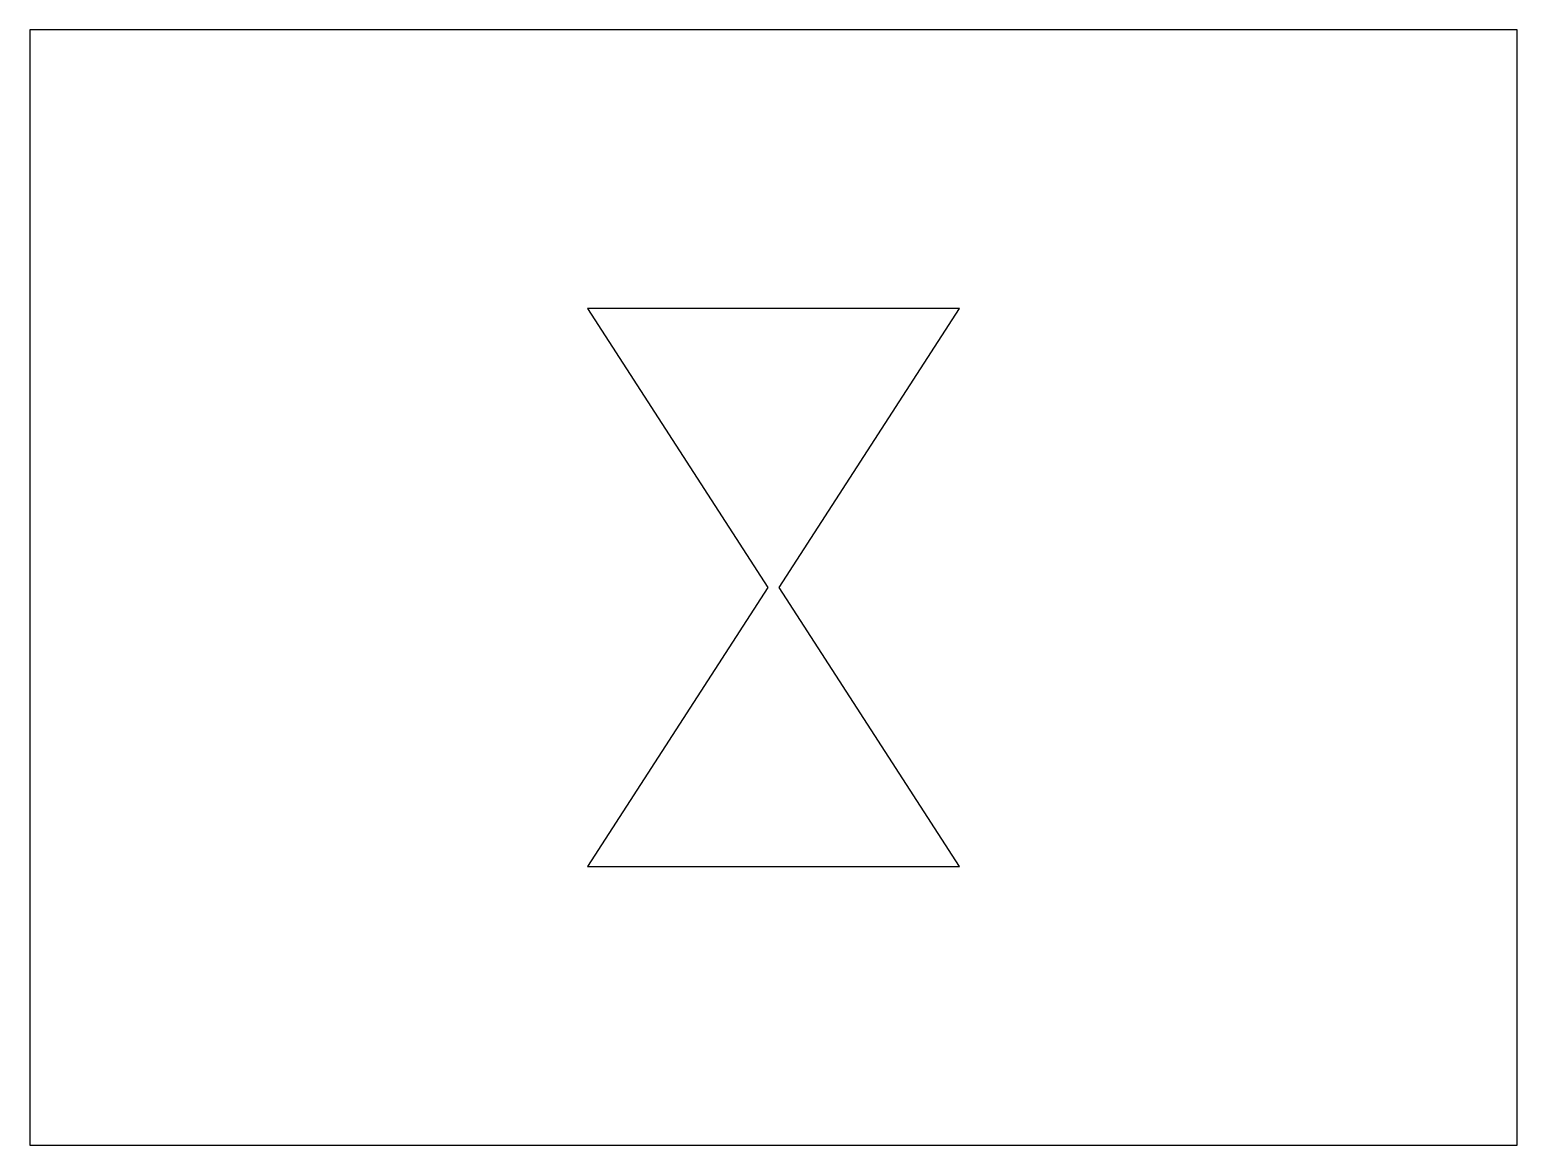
# Model space of a CAD drawing. Header units: millimetres. Extents: x 0 to 80, y 0 to 60.
import ezdxf

# ---------------------------------------------------------------- set-up
doc = ezdxf.new("R2010")
doc.units = ezdxf.units.MM
doc.layers.get('0').update_dxf_attribs({"linetype": 'CONTINUOUS'})

msp = doc.modelspace()

# ---------------------------------------------------------------- linework, layer by layer
for p, q in [((80, 60), (0, 60)), ((0, 60), (0, 0)), ((80, 0), (80, 60)), ((50, 45), (30, 45)), ((30, 45), (39.7, 30)), ((40.3, 30), (50, 45)), ((39.7, 30), (30, 15)), ((50, 15), (40.3, 30)), ((30, 15), (50, 15)), ((0, 0), (80, 0))]:
    msp.add_line(p, q)

doc.saveas('drawing.dxf')
